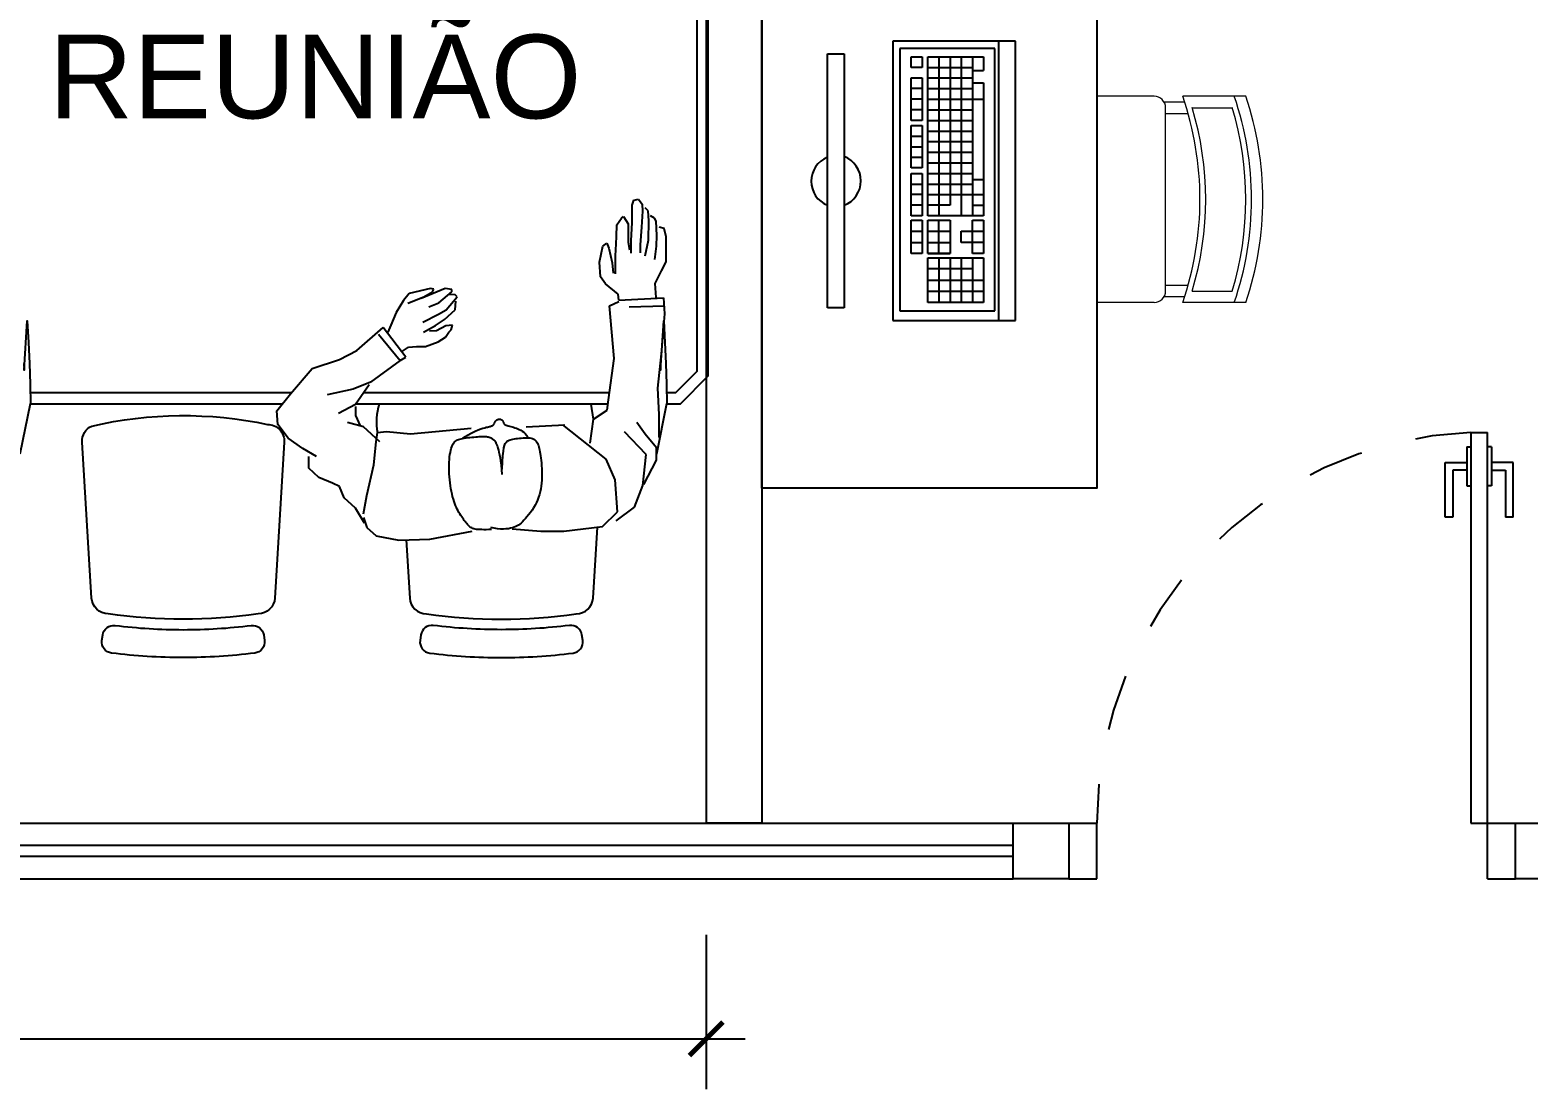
# Model space of a CAD drawing. Header units: millimetres. Extents: x 7034 to 7235, y -465 to -380.
# Drawn here: x 7114.288 to 7116.972, y -390.923 to -389.026 of the extents above; entities that cross this region are included whole.
import ezdxf

# ---------------------------------------------------------------- set-up
doc = ezdxf.new("R2010")
doc.units = ezdxf.units.MM
doc.header["$LTSCALE"] = 0.005
doc.linetypes.add('CONTINUO', pattern=[0])
doc.linetypes.add('DASHED', pattern=[19.05, 12.7, -6.35])
doc.layers.get('0').update_dxf_attribs({"linetype": 'CONTINUO'})
doc.layers.get('DEFPOINTS').update_dxf_attribs({"linetype": 'CONTINUO', "lineweight": 15})
for name, color, linetype in [('- COTAS', 12, 'Continuous'), ('ARQ-PEITORIAL', 4, 'Continuous'), ('ARQ_ESQUADRIA', 5, 'Continuous'), ('ARQ_JANELAALTA', 150, 'DASHED'), ('ARQ_MOBILIARIO 2', 252, 'Continuous'), ('ARQ_TXT_AMBIENTE', 3, 'Continuous'), ('JANELA', 10, 'Continuous')]:
    doc.layers.add(name, color=color, linetype=linetype)
doc.layers.add('0-LAYOUT', color=250, linetype='Continuous', lineweight=25)
doc.styles.add('ARQ', font='arial.ttf', dxfattribs={"width": 0.9})
doc.styles.get("Standard").update_dxf_attribs({"font": 'arial.ttf'})
doc.dimstyles.new('1-50', dxfattribs={"dimtxt": 0.12, "dimasz": 0.06, "dimexe": 0.09, "dimexo": 0.1, "dimgap": 0.03, "dimtad": 1, "dimzin": 0, "dimdsep": 46, "dimtxsty": 'ARQ', "dimblk": 'ARCHTICK', "dimcen": 0, "dimdle": 0.07, "dimclrd": 1, "dimclre": 1, "dimclrt": 7, "dimadec": 0, "dimazin": 0, "dimtm": 1e-09, "dimtfac": 1, "dimtofl": 0, "dimtmove": 2, "dimatfit": 3, "dimldrblk": 'ARCHTICK', "dimfxl": 1, "dimtolj": 1, "dimtzin": 0, "dimlwd": -1, "dimlwe": -1, "dimarcsym": 0})

# ---------------------------------------------------------------- blocks, each defined once
blk = doc.blocks.new('vafres')
at = {"lineweight": 13, "ltscale": 0.2}
for p, q in [((2157.847, 914.6481), (2157.847, 914.5352)), ((2158.2163, 914.6481), (2158.2163, 914.5352)), ((2157.8675, 914.5521), (2157.8675, 914.6239)), ((2158.1958, 914.5521), (2158.1958, 914.6239)), ((2157.8573, 914.5386), (2157.8573, 914.5017)), ((2157.8778, 914.5044), (2157.8778, 914.5455)), ((2158.1856, 914.5044), (2158.1856, 914.5448)), ((2158.2061, 914.5386), (2158.2061, 914.5017)), ((2158.1958, 914.5044), (2157.8675, 914.5044)), ((2157.847, 914.4839), (2157.847, 914.3813)), ((2158.2163, 914.4839), (2158.2163, 914.3813))]:
    blk.add_line(p, q, dxfattribs=at)
for centre, radius, start, end in [((2158.0317, 914.1094), 0.5694, 71.0753, 108.9246), ((2158.0317, 914.0889), 0.5694, 71.0753, 108.9246), ((2158.0317, 914.0787), 0.5694, 73.2016, 106.7984), ((2158.0317, 914.0787), 0.5694, 73.2016, 106.7984), ((2158.0317, 913.9966), 0.5694, 71.0753, 108.9246), ((2158.0317, 914.0069), 0.5694, 73.2016, 106.7984), ((2157.8675, 914.4839), 0.0205, 90, 180), ((2158.1958, 914.4839), 0.0205, 360, 90)]:
    blk.add_arc(centre, radius, start, end, dxfattribs=at)
blk = doc.blocks.new('_ArchTick')
at = {"color": 0, "linetype": 'ByBlock', "const_width": 0.15}
blk.add_lwpolyline([(-0.5, -0.5), (0.5, 0.5)], dxfattribs=at)
blk = doc.blocks.new('*D211')
at = {"layer": '- COTAS', "color": 1, "transparency": 16777216}
for p, q in [((7111.7293, -390.6469), (7111.7293, -390.9232)), ((7115.4993, -390.6469), (7115.4993, -390.9232)), ((7111.6593, -390.8332), (7115.5693, -390.8332))]:
    blk.add_line(p, q, dxfattribs=at)
at = {"layer": 'DEFPOINTS', "color": 0, "transparency": 16777216}
for p in [(7111.7293, -390.5469), (7115.4993, -390.5469), (7115.4993, -390.8332)]:
    blk.add_point(p, dxfattribs=at)
at = {"layer": '- COTAS', "color": 1, "transparency": 16777216, "xscale": 0.06, "yscale": 0.06, "zscale": 0.06, "rotation": 180}
blk.add_blockref('_ArchTick', (7111.7293, -390.8332), dxfattribs=at)
at = {"layer": '- COTAS', "color": 1, "transparency": 16777216, "xscale": 0.06, "yscale": 0.06, "zscale": 0.06}
blk.add_blockref('_ArchTick', (7115.4993, -390.8332), dxfattribs=at)
at = {"layer": '- COTAS', "color": 7, "transparency": 16777216, "insert": (7113.6143, -390.7419), "char_height": 0.12, "attachment_point": 5, "style": 'ARQ'}
blk.add_mtext('\\A1;3.77', dxfattribs=at)

msp = doc.modelspace()

# ---------------------------------------------------------------- linework, layer by layer
at = {"layer": '0-LAYOUT'}
for p, q in [((7115.8337, -389.0463), (7115.8337, -389.5463)), ((7116.0237, -389.0463), (7115.8337, -389.0463)), ((7115.8464, -389.059), (7115.8464, -389.529)), ((7116.0164, -389.059), (7115.8464, -389.059)), ((7116.0164, -389.529), (7116.0164, -389.059)), ((7116.0237, -389.5463), (7116.0237, -389.0463)), ((7116.0537, -389.0463), (7116.0237, -389.0463)), ((7116.0537, -389.5463), (7116.0537, -389.0463)), ((7115.7166, -389.5238), (7115.7166, -389.0686)), ((7115.7166, -389.0686), (7115.7466, -389.0686)), ((7115.7466, -389.0686), (7115.7466, -389.5238)), ((7115.8664, -389.093), (7115.8664, -389.074)), ((7115.8664, -389.074), (7115.8864, -389.074)), ((7115.8864, -389.074), (7115.8864, -389.093)), ((7115.8964, -389.359), (7115.8964, -389.074)), ((7115.8964, -389.074), (7115.9964, -389.074)), ((7115.9164, -389.074), (7115.9164, -389.359)), ((7115.9364, -389.074), (7115.9364, -389.34)), ((7115.9564, -389.074), (7115.9564, -389.359)), ((7115.9764, -389.074), (7115.9764, -389.359)), ((7115.9964, -389.074), (7115.9964, -389.0985)), ((7115.8864, -389.093), (7115.8664, -389.093)), ((7115.8664, -389.188), (7115.8664, -389.112)), ((7115.8664, -389.112), (7115.8864, -389.112)), ((7115.8864, -389.112), (7115.8864, -389.188)), ((7115.8964, -389.093), (7115.9764, -389.093)), ((7115.8964, -389.112), (7115.9764, -389.112)), ((7115.9764, -389.0985), (7115.9964, -389.0985)), ((7115.8864, -389.131), (7115.8664, -389.131)), ((7115.8964, -389.131), (7115.9764, -389.131)), ((7115.9764, -389.1209), (7115.9964, -389.1209)), ((7115.9964, -389.1209), (7115.9964, -389.359)), ((7115.8864, -389.15), (7115.8664, -389.15)), ((7115.8864, -389.169), (7115.8664, -389.169)), ((7115.8964, -389.15), (7115.9964, -389.15)), ((7115.8964, -389.169), (7115.9764, -389.169)), ((7115.8864, -389.188), (7115.8664, -389.188)), ((7115.8664, -389.2731), (7115.8664, -389.1971)), ((7115.8664, -389.1971), (7115.8864, -389.1971)), ((7115.8864, -389.1971), (7115.8864, -389.2731)), ((7115.8964, -389.188), (7115.9764, -389.188)), ((7115.8664, -389.2161), (7115.8864, -389.2161)), ((7115.8964, -389.207), (7115.9764, -389.207)), ((7115.8664, -389.2351), (7115.8864, -389.2351)), ((7115.8964, -389.226), (7115.9764, -389.226)), ((7115.8964, -389.245), (7115.9764, -389.245)), ((7115.8664, -389.2541), (7115.8864, -389.2541)), ((7115.8864, -389.2731), (7115.8664, -389.2731)), ((7115.8964, -389.264), (7115.9764, -389.264)), ((7115.8664, -389.359), (7115.8664, -389.283)), ((7115.8664, -389.283), (7115.8864, -389.283)), ((7115.8664, -389.302), (7115.8864, -389.302)), ((7115.8864, -389.283), (7115.8864, -389.359)), ((7115.8964, -389.283), (7115.9764, -389.283)), ((7115.8964, -389.302), (7115.9764, -389.302)), ((7115.9764, -389.2939), (7115.9964, -389.2939)), ((7115.8864, -389.321), (7115.8664, -389.321)), ((7115.8964, -389.321), (7115.9964, -389.321)), ((7115.8864, -389.34), (7115.8664, -389.34)), ((7115.8864, -389.359), (7115.8664, -389.359)), ((7115.9364, -389.34), (7115.8964, -389.34)), ((7115.9964, -389.359), (7115.8964, -389.359)), ((7115.9764, -389.34), (7115.9964, -389.34)), ((7115.8664, -389.4265), (7115.8664, -389.3665)), ((7115.8664, -389.3665), (7115.8864, -389.3665)), ((7115.8664, -389.3865), (7115.8864, -389.3865)), ((7115.8864, -389.3665), (7115.8864, -389.4265)), ((7115.8964, -389.4265), (7115.8964, -389.3665)), ((7115.8964, -389.3665), (7115.9364, -389.3665)), ((7115.8964, -389.3865), (7115.9364, -389.3865)), ((7115.9164, -389.4265), (7115.9164, -389.3665)), ((7115.9364, -389.3665), (7115.9364, -389.4265)), ((7115.9564, -389.4065), (7115.9564, -389.3865)), ((7115.9564, -389.3865), (7115.9964, -389.3865)), ((7115.9764, -389.3665), (7115.9964, -389.3665)), ((7115.9764, -389.4265), (7115.9764, -389.3665)), ((7115.9964, -389.3665), (7115.9964, -389.4265)), ((7115.8664, -389.4065), (7115.8864, -389.4065)), ((7115.8964, -389.4065), (7115.9364, -389.4065)), ((7115.9964, -389.4065), (7115.9564, -389.4065)), ((7115.8864, -389.4265), (7115.8664, -389.4265)), ((7115.9364, -389.4265), (7115.8964, -389.4265)), ((7115.8964, -389.4265), (7115.9364, -389.4265)), ((7115.8964, -389.514), (7115.8964, -389.434)), ((7115.8964, -389.434), (7115.9964, -389.434)), ((7115.9164, -389.434), (7115.9164, -389.514)), ((7115.9364, -389.434), (7115.9364, -389.514)), ((7115.9564, -389.434), (7115.9564, -389.514)), ((7115.9964, -389.4265), (7115.9764, -389.4265)), ((7115.9764, -389.434), (7115.9764, -389.514)), ((7115.9964, -389.434), (7115.9964, -389.514)), ((7115.9764, -389.454), (7115.8964, -389.454)), ((7115.8964, -389.474), (7115.9964, -389.474)), ((7115.8964, -389.494), (7115.9964, -389.494)), ((7115.9964, -389.514), (7115.8964, -389.514)), ((7115.7466, -389.5238), (7115.7166, -389.5238)), ((7115.8337, -389.5463), (7116.0237, -389.5463)), ((7115.8464, -389.529), (7116.0164, -389.529)), ((7116.0237, -389.5463), (7116.0537, -389.5463))]:
    msp.add_line(p, q, dxfattribs=at)
msp.add_lwpolyline([(7115.5993, -389.8469), (7115.5993, -388.0469), (7116.1993, -388.0469), (7116.1993, -389.8469)], close=True, dxfattribs=at)
at = {"layer": '0-LAYOUT', "linetype": 'ByBlock'}
for points in [[(7115.3781, -388.7961), (7115.4525, -388.7961), (7115.5025, -388.8461), (7115.5025, -389.6461), (7115.4525, -389.6961), (7115.4282, -389.6961)], [(7115.3693, -388.8161), (7115.4442, -388.8161), (7115.4825, -388.8544), (7115.4825, -389.6378), (7115.4442, -389.6761), (7115.4284, -389.6761)], [(7114.7558, -389.6761), (7114.2884, -389.6761)], [(7115.3259, -389.6761), (7114.8854, -389.6761)], [(7114.7398, -389.6961), (7114.2881, -389.6961)], [(7115.3233, -389.6961), (7114.8714, -389.6961)]]:
    msp.add_lwpolyline(points, dxfattribs=at)
for points in [[(7114.4282, -390.072, -0.399285), (7114.3982, -390.0436), (7114.3813, -389.7642, -0.305593), (7114.3986, -389.7355, -0.109362), (7114.7136, -389.7326, -0.429301), (7114.7435, -389.7642), (7114.7266, -390.0436, -0.399285), (7114.6966, -390.072, -0.071734)], [(7114.5624, -390.1003, 0.030867), (7114.6843, -390.0927, -0.408428), (7114.7066, -390.1097), (7114.708, -390.1196, -0.419966), (7114.6907, -390.1423, -0.030916), (7114.5624, -390.1503, -0.030916), (7114.4341, -390.1423, -0.419966), (7114.4168, -390.1196), (7114.4182, -390.1097, -0.408428), (7114.4405, -390.0927, 0.030867)], [(7115.1325, -390.1003, -0.030867), (7115.0105, -390.0927, 0.408428), (7114.9883, -390.1097), (7114.9868, -390.1196, 0.419966), (7115.0042, -390.1423, 0.030916), (7115.1325, -390.1503, 0.030916), (7115.2608, -390.1423, 0.419966), (7115.2781, -390.1196), (7115.2767, -390.1097, 0.408428), (7115.2544, -390.0927, -0.030867)]]:
    msp.add_lwpolyline(points, format="xyb", close=True, dxfattribs=at)
msp.add_lwpolyline([(7114.962, -389.9396), (7114.9683, -390.0436, 0.399285), (7114.9982, -390.072, 0.071734), (7115.2667, -390.072, 0.399285), (7115.2967, -390.0436), (7115.3044, -389.9168)], format="xyb", dxfattribs=at)
at = {"layer": '0-LAYOUT'}
for centre, radius, start, end in [((7115.7337, -389.297), 0.0462, 111.7976, 248.2024), ((7115.7298, -389.2963), 0.0468, 290.9733, 69.0267)]:
    msp.add_arc(centre, radius, start, end, dxfattribs=at)
at = {"layer": 'ARQ-PEITORIAL'}
for p, q in [((7115.4993, -388.0469), (7115.4993, -390.4469)), ((7115.5993, -388.0469), (7115.5993, -390.4469)), ((7115.5993, -390.4469), (7115.4993, -390.4469))]:
    msp.add_line(p, q, dxfattribs=at)
at = {"layer": 'ARQ_ESQUADRIA'}
for p, q in [((7116.8693, -389.7469), (7116.8993, -389.7469)), ((7116.8693, -389.7469), (7116.8693, -390.4469)), ((7116.8993, -390.4469), (7116.8993, -389.7469)), ((7116.8623, -389.7728), (7116.8693, -389.7728)), ((7116.8623, -389.7728), (7116.8623, -389.8428)), ((7116.9063, -389.7728), (7116.8993, -389.7728)), ((7116.9063, -389.7728), (7116.9063, -389.8428)), ((7116.8233, -389.8008), (7116.8623, -389.8008)), ((7116.8233, -389.8988), (7116.8233, -389.8008)), ((7116.8373, -389.8148), (7116.8373, -389.8848)), ((7116.8623, -389.8148), (7116.8373, -389.8148)), ((7116.9453, -389.8008), (7116.9063, -389.8008)), ((7116.9063, -389.8148), (7116.9313, -389.8148)), ((7116.9313, -389.8148), (7116.9313, -389.8848)), ((7116.9453, -389.8988), (7116.9453, -389.8008)), ((7116.8623, -389.8428), (7116.8693, -389.8428)), ((7116.9063, -389.8428), (7116.8993, -389.8428)), ((7116.8373, -389.8848), (7116.8373, -389.8988)), ((7116.9313, -389.8848), (7116.9313, -389.8988)), ((7116.8373, -389.8988), (7116.8233, -389.8988)), ((7116.9453, -389.8988), (7116.9313, -389.8988)), ((7116.1493, -390.4469), (7116.1993, -390.4469)), ((7116.1993, -390.5469), (7116.1993, -390.4469)), ((7116.8693, -390.4469), (7116.8993, -390.4469)), ((7116.8993, -390.5469), (7116.8993, -390.4469)), ((7116.8993, -390.4469), (7116.9493, -390.4469)), ((7116.0493, -390.4869), (7111.7293, -390.4869)), ((7116.0493, -390.5069), (7111.7293, -390.5069)), ((7116.1493, -390.5469), (7116.1993, -390.5469)), ((7116.8993, -390.5469), (7116.9493, -390.5469))]:
    msp.add_line(p, q, dxfattribs=at)
at = {"layer": 'ARQ_JANELAALTA'}
msp.add_arc((7116.9, -390.4469), 0.7007, 92.5089, 180, dxfattribs=at)
at = {"layer": 'ARQ_MOBILIARIO 2', "linetype": 'Continuous'}
for p, q in [((7115.3666, -389.3398), (7115.3696, -389.3308)), ((7115.3696, -389.3308), (7115.378, -389.3292)), ((7115.378, -389.3292), (7115.3848, -389.3383)), ((7115.3666, -389.3708), (7115.3666, -389.3398)), ((7115.3855, -389.3504), (7115.3832, -389.3791)), ((7115.3848, -389.3383), (7115.3855, -389.3504)), ((7115.3953, -389.3497), (7115.39, -389.3444)), ((7115.3968, -389.3678), (7115.3953, -389.3497)), ((7115.4066, -389.3633), (7115.3999, -389.3587)), ((7115.3387, -389.3957), (7115.3394, -389.3753)), ((7115.3394, -389.3753), (7115.3477, -389.3632)), ((7115.3477, -389.3632), (7115.3515, -389.3602)), ((7115.3515, -389.3602), (7115.3598, -389.3731)), ((7115.3598, -389.3731), (7115.3598, -389.3881)), ((7115.3651, -389.404), (7115.3666, -389.3708)), ((7115.3832, -389.3791), (7115.381, -389.4108)), ((7115.3961, -389.4025), (7115.3968, -389.3678)), ((7115.4097, -389.3685), (7115.4066, -389.3633)), ((7115.4112, -389.3942), (7115.4097, -389.3685)), ((7115.424, -389.3814), (7115.415, -389.3791)), ((7115.4278, -389.3965), (7115.424, -389.3814)), ((7115.3084, -389.4417), (7115.3144, -389.413)), ((7115.3144, -389.413), (7115.3212, -389.4078)), ((7115.3212, -389.4078), (7115.325, -389.4168)), ((7115.3371, -389.4304), (7115.3379, -389.4093)), ((7115.3379, -389.4093), (7115.3387, -389.3957)), ((7115.3598, -389.3881), (7115.3598, -389.4063)), ((7115.3598, -389.4063), (7115.362, -389.4199)), ((7115.3651, -389.4259), (7115.3651, -389.404)), ((7115.381, -389.4108), (7115.381, -389.4252)), ((7115.3899, -389.4305), (7115.3961, -389.4025)), ((7115.4074, -389.4373), (7115.4104, -389.4131)), ((7115.4104, -389.4131), (7115.4112, -389.3942)), ((7115.4278, -389.4411), (7115.4278, -389.3965)), ((7115.325, -389.4168), (7115.331, -389.4433)), ((7115.3371, -389.4629), (7115.3371, -389.4304)), ((7115.3099, -389.4682), (7115.3084, -389.4417)), ((7115.331, -389.4433), (7115.3325, -389.4614)), ((7115.4081, -389.4804), (7115.4194, -389.4577)), ((7115.4194, -389.4577), (7115.4278, -389.4411)), ((7115.0056, -389.4894), (7114.9671, -389.4982)), ((7115.0316, -389.4894), (7114.9886, -389.5071)), ((7115.0116, -389.4901), (7115.0056, -389.4894)), ((7115.0093, -389.4953), (7115.0116, -389.4901)), ((7115.0435, -389.4909), (7115.0316, -389.4894)), ((7115.0435, -389.4953), (7115.0435, -389.4909)), ((7115.319, -389.481), (7115.3099, -389.4682)), ((7115.3416, -389.4992), (7115.319, -389.481)), ((7115.4096, -389.5053), (7115.4081, -389.4804)), ((7114.9568, -389.5108), (7114.9442, -389.5323)), ((7114.9671, -389.4982), (7114.9568, -389.5108)), ((7114.9649, -389.5152), (7114.9938, -389.5042)), ((7114.9938, -389.5042), (7115.0093, -389.4953)), ((7115.0027, -389.5219), (7115.0204, -389.5145)), ((7115.0204, -389.5145), (7115.0435, -389.4953)), ((7115.0337, -389.5271), (7115.0531, -389.5042)), ((7115.0494, -389.5005), (7115.0397, -389.4997)), ((7115.0531, -389.5042), (7115.0494, -389.5005)), ((7115.0494, -389.5271), (7115.0508, -389.5116)), ((7115.3264, -389.5201), (7115.3426, -389.5121)), ((7115.3346, -389.6145), (7115.3264, -389.5201)), ((7115.3431, -389.5098), (7115.3416, -389.4992)), ((7115.3431, -389.5098), (7115.4228, -389.5059)), ((7115.3613, -389.5221), (7115.4248, -389.5202)), ((7115.4228, -389.5059), (7115.4248, -389.5347)), ((7114.9442, -389.5323), (7114.9345, -389.5545)), ((7114.9915, -389.5493), (7115.0197, -389.5353)), ((7115.0145, -389.5553), (7115.0308, -389.5449)), ((7115.0197, -389.5353), (7115.0337, -389.5271)), ((7115.0308, -389.5449), (7115.0494, -389.5271)), ((7115.4248, -389.5347), (7115.4186, -389.6063)), ((7114.8734, -389.5999), (7114.9204, -389.5589)), ((7114.9124, -389.5712), (7114.9511, -389.6182)), ((7114.9614, -389.6122), (7114.9204, -389.5589)), ((7114.9345, -389.5545), (7114.9293, -389.5671)), ((7114.993, -389.5671), (7115.0145, -389.5553)), ((7115.016, -389.5649), (7115.0034, -389.5657)), ((7115.033, -389.5561), (7115.016, -389.5649)), ((7115.0323, -389.576), (7115.0382, -389.5671)), ((7115.0449, -389.5546), (7115.033, -389.5561)), ((7115.0382, -389.5671), (7115.0426, -389.5634)), ((7115.0426, -389.5634), (7115.0449, -389.5546)), ((7114.8426, -389.6162), (7114.8734, -389.5999)), ((7114.9552, -389.6012), (7114.9663, -389.5945)), ((7114.9663, -389.5945), (7114.9804, -389.593)), ((7114.9804, -389.593), (7114.9967, -389.5931)), ((7114.9967, -389.5931), (7115.019, -389.5849)), ((7115.019, -389.5849), (7115.0323, -389.576)), ((7114.7935, -389.6327), (7114.8426, -389.6162)), ((7114.9509, -389.6181), (7114.8978, -389.6572)), ((7114.9511, -389.6182), (7114.9614, -389.6122)), ((7115.3242, -389.6883), (7115.3346, -389.6145)), ((7115.4186, -389.6063), (7115.4123, -389.6678)), ((7114.7544, -389.6777), (7114.7935, -389.6327)), ((7114.7299, -389.7084), (7114.7544, -389.6777)), ((7114.8671, -389.6695), (7114.8201, -389.6797)), ((7114.8978, -389.6572), (7114.8671, -389.6695)), ((7114.8712, -389.6963), (7114.8958, -389.6612)), ((7115.4123, -389.6678), (7115.4144, -389.7149)), ((7114.2881, -389.696), (7114.27, -389.7857)), ((7114.732, -389.733), (7114.7299, -389.7084)), ((7114.8405, -389.7125), (7114.8712, -389.6963)), ((7114.8712, -389.7003), (7114.8712, -389.7168)), ((7115.2976, -389.723), (7115.2931, -389.6961)), ((7115.2976, -389.723), (7115.3221, -389.7068)), ((7115.3221, -389.7068), (7115.3242, -389.6883)), ((7115.4282, -389.696), (7115.4102, -389.7857)), ((7114.7503, -389.7575), (7114.732, -389.733)), ((7114.8854, -389.7371), (7114.8567, -389.729)), ((7114.8712, -389.7168), (7114.8795, -389.7351)), ((7115.1138, -389.7358), (7115.1147, -389.7354)), ((7115.1147, -389.7354), (7115.1156, -389.7351)), ((7115.1156, -389.7351), (7115.1163, -389.7347)), ((7115.1163, -389.7347), (7115.1169, -389.7343)), ((7115.1169, -389.7343), (7115.1176, -389.7338)), ((7115.1176, -389.7338), (7115.1181, -389.7333)), ((7115.1181, -389.7333), (7115.1187, -389.7327)), ((7115.1187, -389.7327), (7115.1191, -389.7321)), ((7115.1191, -389.7321), (7115.1196, -389.7315)), ((7115.1196, -389.7315), (7115.12, -389.7308)), ((7115.12, -389.7308), (7115.1204, -389.7301)), ((7115.1204, -389.7301), (7115.1208, -389.7293)), ((7115.1208, -389.7293), (7115.1212, -389.7286)), ((7115.1212, -389.7286), (7115.1216, -389.7278)), ((7115.1216, -389.7278), (7115.122, -389.727)), ((7115.122, -389.727), (7115.1225, -389.7263)), ((7115.1225, -389.7263), (7115.123, -389.7256)), ((7115.123, -389.7256), (7115.1237, -389.7249)), ((7115.1237, -389.7249), (7115.1244, -389.7244)), ((7115.1244, -389.7244), (7115.1253, -389.7239)), ((7115.1253, -389.7239), (7115.1262, -389.7235)), ((7115.1262, -389.7235), (7115.1272, -389.7232)), ((7115.1272, -389.7232), (7115.1283, -389.723)), ((7115.1283, -389.723), (7115.1293, -389.723)), ((7115.1293, -389.723), (7115.1304, -389.723)), ((7115.1304, -389.723), (7115.1313, -389.7233)), ((7115.1313, -389.7233), (7115.1322, -389.7236)), ((7115.1322, -389.7236), (7115.133, -389.7241)), ((7115.133, -389.7241), (7115.1337, -389.7248)), ((7115.1337, -389.7248), (7115.1343, -389.7255)), ((7115.1343, -389.7255), (7115.1348, -389.7263)), ((7115.1348, -389.7263), (7115.1353, -389.7271)), ((7115.1353, -389.7271), (7115.1356, -389.728)), ((7115.1356, -389.728), (7115.136, -389.7288)), ((7115.136, -389.7288), (7115.1363, -389.7296)), ((7115.1363, -389.7296), (7115.1365, -389.7303)), ((7115.1365, -389.7303), (7115.1368, -389.7309)), ((7115.1368, -389.7309), (7115.1372, -389.7315)), ((7115.1372, -389.7315), (7115.1376, -389.732)), ((7115.1376, -389.732), (7115.1382, -389.7325)), ((7115.1382, -389.7325), (7115.139, -389.733)), ((7115.139, -389.733), (7115.14, -389.7335)), ((7115.14, -389.7335), (7115.1413, -389.734)), ((7115.1413, -389.734), (7115.1428, -389.7345)), ((7115.1428, -389.7345), (7115.1447, -389.735)), ((7115.1447, -389.735), (7115.1468, -389.7356)), ((7115.1468, -389.7356), (7115.1491, -389.7362)), ((7115.1766, -389.7372), (7115.2461, -389.7333)), ((7115.32, -389.7949), (7115.2423, -389.7333)), ((7115.2913, -389.7661), (7115.2976, -389.723)), ((7115.3898, -389.7499), (7115.3753, -389.7294)), ((7115.4144, -389.7149), (7115.4143, -389.7559)), ((7114.7768, -389.776), (7114.7503, -389.7575)), ((7114.9144, -389.7639), (7114.8854, -389.7371)), ((7114.9081, -389.7639), (7114.9102, -389.7473)), ((7114.9102, -389.7473), (7114.9265, -389.7453)), ((7114.9265, -389.7453), (7114.9697, -389.7496)), ((7114.9697, -389.7496), (7115.0782, -389.7394)), ((7115.0487, -389.7639), (7115.0502, -389.7624)), ((7115.0502, -389.7624), (7115.0518, -389.7613)), ((7115.0518, -389.7613), (7115.0536, -389.7603)), ((7115.0536, -389.7603), (7115.0556, -389.7595)), ((7115.0556, -389.7595), (7115.0578, -389.7588)), ((7115.0578, -389.7588), (7115.0603, -389.7582)), ((7115.0603, -389.7582), (7115.063, -389.7577)), ((7115.063, -389.7577), (7115.066, -389.7572)), ((7115.0636, -389.7567), (7115.072, -389.7516)), ((7115.066, -389.7572), (7115.0692, -389.7567)), ((7115.0692, -389.7567), (7115.0726, -389.7563)), ((7115.072, -389.7516), (7115.0793, -389.7476)), ((7115.0726, -389.7563), (7115.0761, -389.7559)), ((7115.0761, -389.7559), (7115.0796, -389.7555)), ((7115.0793, -389.7476), (7115.0855, -389.7445)), ((7115.0796, -389.7555), (7115.0831, -389.7552)), ((7115.0831, -389.7552), (7115.0864, -389.7549)), ((7115.0855, -389.7445), (7115.0909, -389.7422)), ((7115.0864, -389.7549), (7115.0895, -389.7546)), ((7115.0895, -389.7546), (7115.0924, -389.7544)), ((7115.0909, -389.7422), (7115.0954, -389.7405)), ((7115.0924, -389.7544), (7115.095, -389.7542)), ((7115.095, -389.7542), (7115.0974, -389.7541)), ((7115.0954, -389.7405), (7115.0993, -389.7393)), ((7115.0974, -389.7541), (7115.0997, -389.754)), ((7115.0993, -389.7393), (7115.1025, -389.7385)), ((7115.0997, -389.754), (7115.1017, -389.754)), ((7115.1017, -389.754), (7115.1037, -389.7541)), ((7115.1025, -389.7385), (7115.1053, -389.7378)), ((7115.1037, -389.7541), (7115.1055, -389.7543)), ((7115.1053, -389.7378), (7115.1076, -389.7373)), ((7115.1055, -389.7543), (7115.1073, -389.7546)), ((7115.1073, -389.7546), (7115.109, -389.755)), ((7115.1076, -389.7373), (7115.1096, -389.7369)), ((7115.109, -389.755), (7115.1106, -389.7555)), ((7115.1096, -389.7369), (7115.1112, -389.7365)), ((7115.1106, -389.7555), (7115.1122, -389.7561)), ((7115.1112, -389.7365), (7115.1126, -389.7361)), ((7115.1122, -389.7561), (7115.1137, -389.7568)), ((7115.1126, -389.7361), (7115.1138, -389.7358)), ((7115.1137, -389.7568), (7115.1151, -389.7576)), ((7115.1151, -389.7576), (7115.1165, -389.7585)), ((7115.1165, -389.7585), (7115.1177, -389.7594)), ((7115.1177, -389.7594), (7115.1189, -389.7604)), ((7115.1189, -389.7604), (7115.1199, -389.7615)), ((7115.1199, -389.7615), (7115.1209, -389.7627)), ((7115.1424, -389.7633), (7115.1442, -389.7621)), ((7115.1442, -389.7621), (7115.1462, -389.761)), ((7115.1462, -389.761), (7115.1483, -389.7602)), ((7115.1483, -389.7602), (7115.1506, -389.7595)), ((7115.1491, -389.7362), (7115.1515, -389.7369)), ((7115.1506, -389.7595), (7115.1531, -389.7589)), ((7115.1515, -389.7369), (7115.154, -389.7377)), ((7115.1531, -389.7589), (7115.1558, -389.7584)), ((7115.154, -389.7377), (7115.1567, -389.7385)), ((7115.1558, -389.7584), (7115.1587, -389.758)), ((7115.1567, -389.7385), (7115.1593, -389.7394)), ((7115.1587, -389.758), (7115.1616, -389.7576)), ((7115.1593, -389.7394), (7115.162, -389.7405)), ((7115.1616, -389.7576), (7115.1648, -389.7573)), ((7115.162, -389.7405), (7115.1646, -389.7416)), ((7115.1646, -389.7416), (7115.1673, -389.743)), ((7115.1648, -389.7573), (7115.168, -389.757)), ((7115.1673, -389.743), (7115.1699, -389.7446)), ((7115.168, -389.757), (7115.1713, -389.7567)), ((7115.1699, -389.7446), (7115.1725, -389.7466)), ((7115.1713, -389.7567), (7115.1745, -389.7566)), ((7115.1725, -389.7466), (7115.1751, -389.7489)), ((7115.1745, -389.7566), (7115.1777, -389.7565)), ((7115.1751, -389.7489), (7115.1776, -389.7517)), ((7115.1776, -389.7517), (7115.1801, -389.755)), ((7115.1777, -389.7565), (7115.1807, -389.7566)), ((7115.1807, -389.7566), (7115.1835, -389.7569)), ((7115.1835, -389.7569), (7115.1861, -389.7573)), ((7115.1861, -389.7573), (7115.1883, -389.758)), ((7115.1883, -389.758), (7115.1903, -389.7588)), ((7115.1903, -389.7588), (7115.192, -389.7599)), ((7115.192, -389.7599), (7115.1936, -389.7612)), ((7115.1936, -389.7612), (7115.1949, -389.7626)), ((7115.3919, -389.7867), (7115.3528, -389.7456)), ((7115.4102, -389.7744), (7115.3898, -389.7499)), ((7114.8014, -389.7903), (7114.7768, -389.776)), ((7114.904, -389.8049), (7114.9081, -389.7639)), ((7115.0397, -389.7908), (7115.0403, -389.7865)), ((7115.0403, -389.7865), (7115.041, -389.7826)), ((7115.041, -389.7826), (7115.0418, -389.779)), ((7115.0418, -389.779), (7115.0427, -389.7757)), ((7115.0427, -389.7757), (7115.0437, -389.7727)), ((7115.0437, -389.7727), (7115.0448, -389.77)), ((7115.0448, -389.77), (7115.046, -389.7676)), ((7115.046, -389.7676), (7115.0473, -389.7656)), ((7115.0473, -389.7656), (7115.0487, -389.7639)), ((7115.1209, -389.7627), (7115.1218, -389.764)), ((7115.1218, -389.764), (7115.1227, -389.7656)), ((7115.1227, -389.7656), (7115.1235, -389.7674)), ((7115.1235, -389.7674), (7115.1243, -389.7696)), ((7115.1243, -389.7696), (7115.1252, -389.7721)), ((7115.1252, -389.7721), (7115.1261, -389.775)), ((7115.1261, -389.775), (7115.1271, -389.7785)), ((7115.1271, -389.7785), (7115.128, -389.7824)), ((7115.128, -389.7824), (7115.129, -389.787)), ((7115.129, -389.787), (7115.13, -389.7924)), ((7115.1347, -389.7995), (7115.1353, -389.7889)), ((7115.1353, -389.7889), (7115.1362, -389.7807)), ((7115.1362, -389.7807), (7115.1371, -389.7746)), ((7115.1371, -389.7746), (7115.1382, -389.7702)), ((7115.1382, -389.7702), (7115.1394, -389.767)), ((7115.1394, -389.767), (7115.1408, -389.7649)), ((7115.1408, -389.7649), (7115.1424, -389.7633)), ((7115.1949, -389.7626), (7115.196, -389.7643)), ((7115.196, -389.7643), (7115.1971, -389.7662)), ((7115.1971, -389.7662), (7115.198, -389.7682)), ((7115.198, -389.7682), (7115.1988, -389.7704)), ((7115.1988, -389.7704), (7115.1996, -389.7728)), ((7115.1996, -389.7728), (7115.2003, -389.7755)), ((7115.2003, -389.7755), (7115.201, -389.7784)), ((7115.201, -389.7784), (7115.2016, -389.7815)), ((7115.2016, -389.7815), (7115.2022, -389.7849)), ((7115.2022, -389.7849), (7115.2027, -389.7886)), ((7115.2027, -389.7886), (7115.2033, -389.7926)), ((7115.3856, -389.842), (7115.3919, -389.7867)), ((7115.4102, -389.7969), (7115.4102, -389.7744)), ((7114.7872, -389.8108), (7114.7872, -389.7903)), ((7114.8055, -389.8274), (7114.7872, -389.8108)), ((7114.8915, -389.8602), (7114.904, -389.8049)), ((7115.0387, -389.8103), (7115.0388, -389.8051)), ((7115.0388, -389.8156), (7115.0387, -389.8103)), ((7115.0388, -389.8051), (7115.039, -389.8001)), ((7115.039, -389.821), (7115.0388, -389.8156)), ((7115.039, -389.8001), (7115.0393, -389.7953)), ((7115.0393, -389.7953), (7115.0397, -389.7908)), ((7115.13, -389.7924), (7115.131, -389.7985)), ((7115.131, -389.7985), (7115.1319, -389.8054)), ((7115.1319, -389.8054), (7115.1327, -389.8134)), ((7115.1327, -389.8134), (7115.1334, -389.8223)), ((7115.1341, -389.8128), (7115.1347, -389.7995)), ((7115.2033, -389.7926), (7115.2037, -389.797)), ((7115.2037, -389.797), (7115.2042, -389.8016)), ((7115.2042, -389.8016), (7115.2045, -389.8065)), ((7115.2045, -389.8065), (7115.2048, -389.8116)), ((7115.2048, -389.8116), (7115.205, -389.8168)), ((7115.3365, -389.8317), (7115.32, -389.7949)), ((7115.3877, -389.84), (7115.4102, -389.7969)), ((7114.83, -389.8376), (7114.8055, -389.8274)), ((7114.8425, -389.8436), (7114.83, -389.8376)), ((7115.0393, -389.8264), (7115.039, -389.821)), ((7115.0398, -389.8318), (7115.0393, -389.8264)), ((7115.0404, -389.8372), (7115.0398, -389.8318)), ((7115.0411, -389.8424), (7115.0404, -389.8372)), ((7115.042, -389.8476), (7115.0411, -389.8424)), ((7115.2044, -389.8379), (7115.2038, -389.8431)), ((7115.2048, -389.8327), (7115.2044, -389.8379)), ((7115.205, -389.8274), (7115.2048, -389.8327)), ((7115.205, -389.8168), (7115.2051, -389.8221)), ((7115.2051, -389.8221), (7115.205, -389.8274)), ((7115.3403, -389.8892), (7115.3365, -389.8317)), ((7115.3711, -389.881), (7115.3856, -389.842)), ((7114.8507, -389.8642), (7114.8425, -389.8436)), ((7114.8711, -389.8827), (7114.8507, -389.8642)), ((7114.8853, -389.893), (7114.8915, -389.8602)), ((7115.0429, -389.8526), (7115.042, -389.8476)), ((7115.044, -389.8574), (7115.0429, -389.8526)), ((7115.0451, -389.862), (7115.044, -389.8574)), ((7115.0464, -389.8664), (7115.0451, -389.862)), ((7115.0477, -389.8705), (7115.0464, -389.8664)), ((7115.1974, -389.868), (7115.1953, -389.8727)), ((7115.1992, -389.8632), (7115.1974, -389.868)), ((7115.2007, -389.8583), (7115.1992, -389.8632)), ((7115.202, -389.8533), (7115.2007, -389.8583)), ((7115.203, -389.8482), (7115.202, -389.8533)), ((7115.2038, -389.8431), (7115.203, -389.8482)), ((7114.8873, -389.9092), (7114.8711, -389.8827)), ((7115.049, -389.8744), (7115.0477, -389.8705)), ((7115.0505, -389.878), (7115.049, -389.8744)), ((7115.0519, -389.8814), (7115.0505, -389.878)), ((7115.0534, -389.8845), (7115.0519, -389.8814)), ((7115.055, -389.8875), (7115.0534, -389.8845)), ((7115.0565, -389.8903), (7115.055, -389.8875)), ((7115.0581, -389.893), (7115.0565, -389.8903)), ((7115.0597, -389.8955), (7115.0581, -389.893)), ((7115.0613, -389.8979), (7115.0597, -389.8955)), ((7115.1813, -389.8943), (7115.1783, -389.898)), ((7115.1844, -389.8904), (7115.1813, -389.8943)), ((7115.1873, -389.8862), (7115.1844, -389.8904)), ((7115.1902, -389.8819), (7115.1873, -389.8862)), ((7115.1928, -389.8774), (7115.1902, -389.8819)), ((7115.1953, -389.8727), (7115.1928, -389.8774)), ((7115.3137, -389.9157), (7115.3403, -389.8892)), ((7115.3382, -389.9055), (7115.3711, -389.881)), ((7114.8853, -389.8992), (7114.8915, -389.9175)), ((7114.8915, -389.9175), (7114.908, -389.932)), ((7115.0628, -389.9002), (7115.0613, -389.8979)), ((7115.0644, -389.9024), (7115.0628, -389.9002)), ((7115.0659, -389.9045), (7115.0644, -389.9024)), ((7115.0674, -389.9065), (7115.0659, -389.9045)), ((7115.0689, -389.9084), (7115.0674, -389.9065)), ((7115.0704, -389.9102), (7115.0689, -389.9084)), ((7115.0718, -389.9118), (7115.0704, -389.9102)), ((7115.0732, -389.9133), (7115.0718, -389.9118)), ((7115.0747, -389.9147), (7115.0732, -389.9133)), ((7115.0761, -389.916), (7115.0747, -389.9147)), ((7115.0777, -389.9171), (7115.0761, -389.916)), ((7115.0793, -389.9181), (7115.0777, -389.9171)), ((7115.0811, -389.919), (7115.0793, -389.9181)), ((7115.0832, -389.9197), (7115.0811, -389.919)), ((7115.0854, -389.9202), (7115.0832, -389.9197)), ((7115.0879, -389.9206), (7115.0854, -389.9202)), ((7115.0907, -389.9209), (7115.0879, -389.9206)), ((7115.0938, -389.9211), (7115.0907, -389.9209)), ((7115.0973, -389.9211), (7115.0938, -389.9211)), ((7115.1011, -389.9212), (7115.0973, -389.9211)), ((7115.1053, -389.9212), (7115.1011, -389.9212)), ((7115.1099, -389.9211), (7115.1053, -389.9212)), ((7115.115, -389.9211), (7115.1099, -389.9211)), ((7115.1197, -389.9186), (7115.1133, -389.9171)), ((7115.1256, -389.9196), (7115.1197, -389.9186)), ((7115.1311, -389.9201), (7115.1256, -389.9196)), ((7115.1361, -389.9202), (7115.1311, -389.9201)), ((7115.1407, -389.9199), (7115.1361, -389.9202)), ((7115.1449, -389.9194), (7115.1407, -389.9199)), ((7115.1488, -389.9186), (7115.1449, -389.9194)), ((7115.1522, -389.9178), (7115.1488, -389.9186)), ((7115.152, -389.9197), (7115.2031, -389.9239)), ((7115.1553, -389.9168), (7115.1522, -389.9178)), ((7115.1581, -389.9156), (7115.1553, -389.9168)), ((7115.1606, -389.9144), (7115.1581, -389.9156)), ((7115.163, -389.9129), (7115.1606, -389.9144)), ((7115.1654, -389.9112), (7115.163, -389.9129)), ((7115.1677, -389.9092), (7115.1654, -389.9112)), ((7115.1701, -389.9069), (7115.1677, -389.9092)), ((7115.1727, -389.9043), (7115.1701, -389.9069)), ((7115.1754, -389.9013), (7115.1727, -389.9043)), ((7115.1783, -389.898), (7115.1754, -389.9013)), ((7115.2442, -389.924), (7115.3137, -389.9157)), ((7114.908, -389.932), (7114.9488, -389.94)), ((7114.9488, -389.94), (7115.0044, -389.9381)), ((7115.0044, -389.9381), (7115.0801, -389.9239)), ((7115.2031, -389.9239), (7115.2442, -389.924))]:
    msp.add_line(p, q, dxfattribs=at)
for points in [[(7114.2767, -389.6236), (7114.2776, -389.6355), (7114.2831, -389.547), (7114.2831, -389.547), (7114.2853, -389.5856), (7114.2871, -389.6236), (7114.2882, -389.6605), (7114.2887, -389.6961)], [(7115.4168, -389.6236), (7115.4177, -389.6355), (7115.4232, -389.547), (7115.4232, -389.547), (7115.4255, -389.5856), (7115.4272, -389.6236), (7115.4284, -389.6605), (7115.4288, -389.6961)]]:
    msp.add_lwpolyline(points, dxfattribs=at)
msp.add_arc((7115.0133, -389.7281), 0.1048, 162.2191, 190.5893, dxfattribs=at)
at = {"layer": 'JANELA'}
for p, q in [((7111.7293, -390.4469), (7116.0493, -390.4469)), ((7111.7293, -390.5469), (7116.0493, -390.5469))]:
    msp.add_line(p, q, dxfattribs=at)
for points in [[(7116.1493, -390.5469), (7116.0493, -390.5469), (7116.0493, -390.4469), (7116.1493, -390.4469)], [(7116.9493, -390.4469), (7116.9993, -390.4469), (7116.9993, -390.5469), (7116.9493, -390.5469)]]:
    msp.add_lwpolyline(points, close=True, dxfattribs=at)

# ---------------------------------------------------------------- block references
at = {"layer": '0-LAYOUT', "rotation": 270}
msp.add_blockref('vafres', (6201.818, 1768.7022), dxfattribs=at)

# ---------------------------------------------------------------- texts
at = {"layer": 'ARQ_TXT_AMBIENTE', "insert": (7113.3781, -389.0343), "char_height": 0.15, "attachment_point": 1}
msp.add_mtext_dynamic_manual_height_columns('SALA DE REUNIÃO', width=2.72651, gutter_width=12.5, heights=[0], dxfattribs=at)

# ---------------------------------------------------------------- dimensions: what is measured, and where the dimension line sits
at = {"layer": '- COTAS'}
dim = msp.add_linear_dim(base=(7115.4993, -390.8332), p1=(7111.7293, -390.5469), p2=(7115.4993, -390.5469), dimstyle='1-50', dxfattribs=at)
dim.commit()
dim.dimension.update_dxf_attribs({"geometry": '*D211', "text_midpoint": (7113.6143, -390.7419)})

doc.saveas('drawing.dxf')
